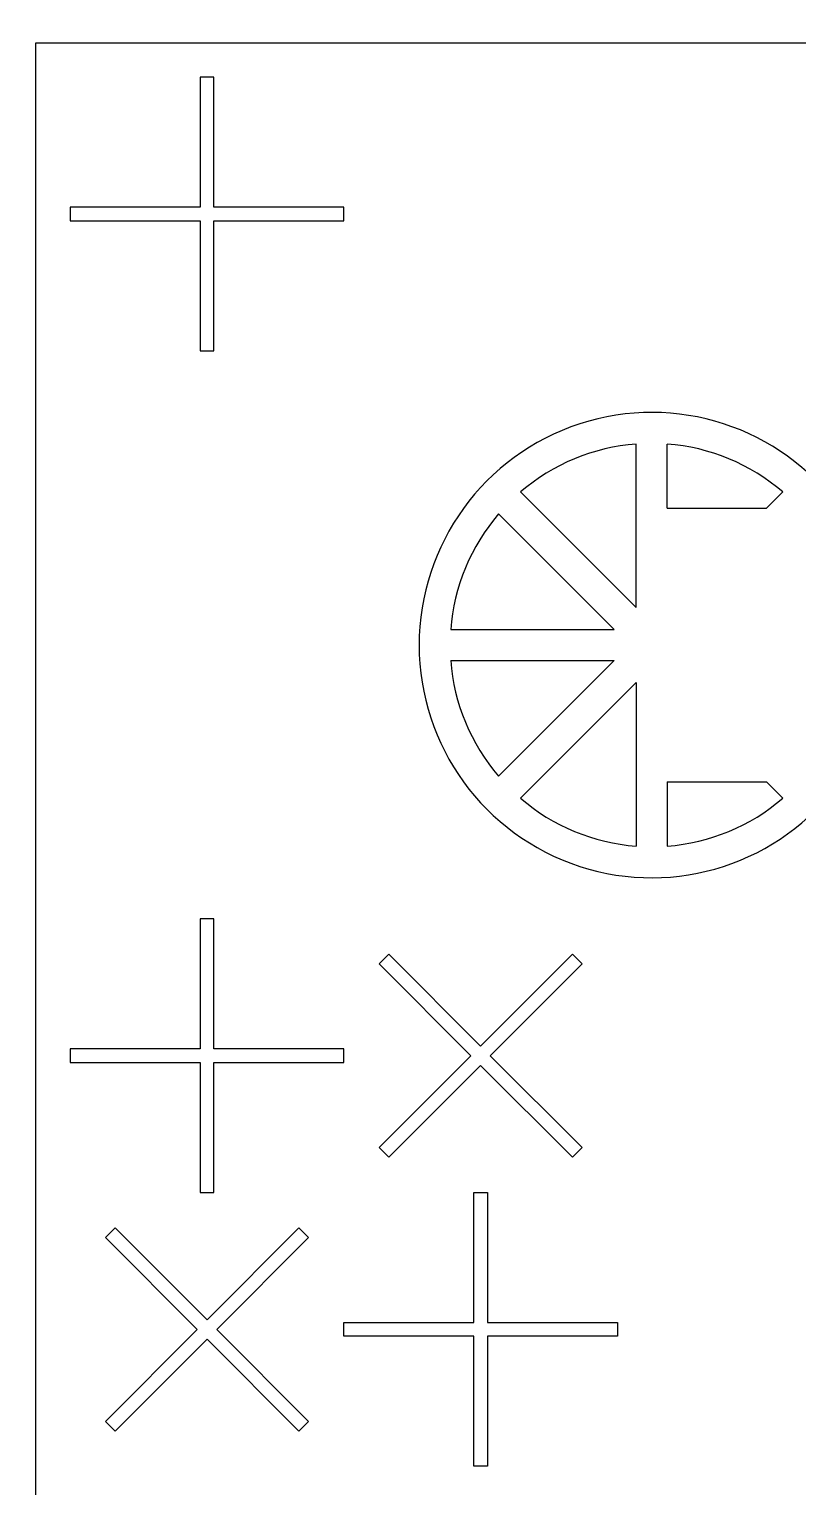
# Model space of a CAD drawing. Header units: inches. Extents: x -271009 to 5700, y -37000 to 38138.
# Drawn here: x -119392 to -116541, y -5405 to 0 of the extents above; entities that cross this region are included whole.
import ezdxf

# ---------------------------------------------------------------- set-up
doc = ezdxf.new("R2010")
doc.units = ezdxf.units.IN
doc.header["$MEASUREMENT"] = 0

msp = doc.modelspace()

# ---------------------------------------------------------------- linework, layer by layer
for p, q in [((-118707, -177.6), (-118757.8, -177.6)), ((-118757.8, -177.6), (-118757.8, -659.7)), ((-118707, -659.7), (-118707, -177.6)), ((-118757.8, -659.7), (-119239.9, -659.7)), ((-119239.9, -659.7), (-119239.9, -710.5)), ((-118224.9, -659.7), (-118707, -659.7)), ((-118224.9, -710.5), (-118224.9, -659.7)), ((-119239.9, -710.5), (-118757.8, -710.5)), ((-118757.8, -710.5), (-118757.8, -1192.6)), ((-118707, -1192.6), (-118707, -710.5)), ((-118707, -710.5), (-118224.9, -710.5)), ((-118757.8, -1192.6), (-118707, -1192.6)), ((-117140.5, -2144.9), (-117140.5, -1538.2)), ((-117025.5, -1776.3), (-117025.5, -1538.2)), ((-117569.5, -1715.9), (-117140.5, -2144.9)), ((-116656.8, -1776.3), (-116596.5, -1715.9)), ((-117025.5, -1776.3), (-116656.8, -1776.3)), ((-117650.8, -1797.3), (-117221.9, -2226.2)), ((-117828.5, -2226.2), (-117221.9, -2226.2)), ((-117828.5, -2341.3), (-117221.9, -2341.3)), ((-117650.8, -2770.2), (-117221.9, -2341.3)), ((-117569.5, -2851.6), (-117140.5, -2422.6)), ((-117140.5, -2422.6), (-117140.5, -3029.3)), ((-117025.5, -2791.3), (-117025.5, -3029.3)), ((-117025.5, -2791.3), (-116656.8, -2791.3)), ((-116656.8, -2791.3), (-116596.5, -2851.6)), ((-118707, -3298.7), (-118757.8, -3298.7)), ((-118757.8, -3298.7), (-118757.8, -3780.9)), ((-118707, -3780.9), (-118707, -3298.7)), ((-118058.3, -3429.5), (-118094.2, -3465.3)), ((-117717.4, -3770.4), (-118058.3, -3429.5)), ((-117376.5, -3429.5), (-117717.4, -3770.4)), ((-117340.6, -3465.3), (-117376.5, -3429.5)), ((-118094.2, -3465.3), (-117753.3, -3806.2)), ((-117681.5, -3806.2), (-117340.6, -3465.3)), ((-118757.8, -3780.9), (-119239.9, -3780.9)), ((-119239.9, -3780.9), (-119239.9, -3831.6)), ((-118224.9, -3780.9), (-118707, -3780.9)), ((-118224.9, -3831.6), (-118224.9, -3780.9)), ((-119239.9, -3831.6), (-118757.8, -3831.6)), ((-118757.8, -3831.6), (-118757.8, -4313.7)), ((-118707, -4313.7), (-118707, -3831.6)), ((-118707, -3831.6), (-118224.9, -3831.6)), ((-117753.3, -3806.2), (-118094.2, -4147.2)), ((-117340.6, -4147.2), (-117681.5, -3806.2)), ((-118058.3, -4183), (-117717.4, -3842.1)), ((-117717.4, -3842.1), (-117376.5, -4183)), ((-118094.2, -4147.2), (-118058.3, -4183)), ((-117376.5, -4183), (-117340.6, -4147.2)), ((-118757.8, -4313.7), (-118707, -4313.7)), ((-117742.8, -4795.9), (-117742.8, -4313.7)), ((-117742.8, -4313.7), (-117692, -4313.7)), ((-117692, -4313.7), (-117692, -4795.9)), ((-119109.2, -4480.3), (-119073.3, -4444.5)), ((-118768.3, -4821.2), (-119109.2, -4480.3)), ((-119073.3, -4444.5), (-118732.4, -4785.4)), ((-118732.4, -4785.4), (-118391.5, -4444.5)), ((-118355.6, -4480.3), (-118696.5, -4821.2)), ((-118391.5, -4444.5), (-118355.6, -4480.3)), ((-118224.9, -4795.9), (-117742.8, -4795.9)), ((-118224.9, -4846.6), (-118224.9, -4795.9)), ((-117692, -4795.9), (-117209.9, -4795.9)), ((-117209.9, -4795.9), (-117209.9, -4846.6)), ((-119109.2, -5162.2), (-118768.3, -4821.2)), ((-118732.4, -4857.1), (-119073.3, -5198)), ((-118391.5, -5198), (-118732.4, -4857.1)), ((-118696.5, -4821.2), (-118355.6, -5162.2)), ((-117742.8, -4846.6), (-118224.9, -4846.6)), ((-117742.8, -5328.7), (-117742.8, -4846.6)), ((-117209.9, -4846.6), (-117692, -4846.6)), ((-117692, -4846.6), (-117692, -5328.7)), ((-119073.3, -5198), (-119109.2, -5162.2)), ((-118355.6, -5162.2), (-118391.5, -5198)), ((-117692, -5328.7), (-117742.8, -5328.7))]:
    msp.add_line(p, q)
msp.add_lwpolyline([(-137000, 35000, 6), (-113000, 35000)], format="xyb", close=True)
msp.add_lwpolyline([(-108303.2, -8576.7), (-119366.8, -8576.7), (-119366.8, -50.7), (-108303.2, -50.7)], close=True)
for radius, start, end in [(862.7, 36.0319, 323.9681), (747.7, 94.4117, 130.5883), (747.7, 49.4117, 85.5883), (747.7, 139.4117, 175.5883), (747.7, 184.4117, 220.5883), (747.7, 229.4117, 265.5883), (747.7, 274.4117, 310.5883)]:
    msp.add_arc((-117083, -2283.8), radius, start, end)

doc.saveas('drawing.dxf')
